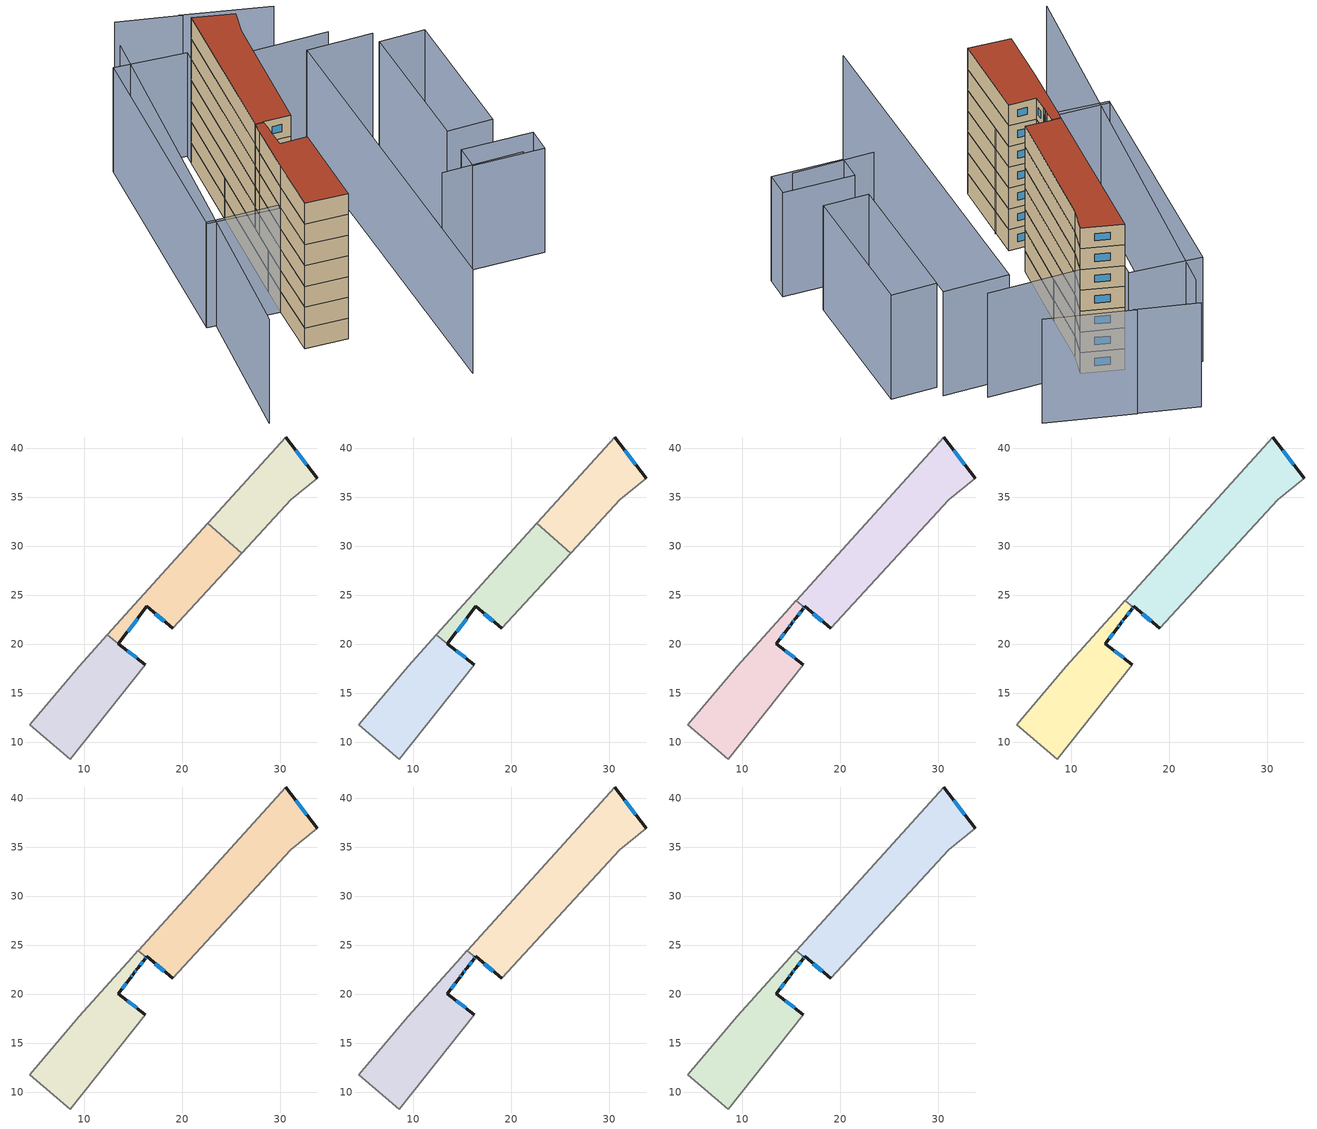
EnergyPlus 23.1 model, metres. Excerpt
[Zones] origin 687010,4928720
57f964dd22f39a17_F0_dwelling_0
 floor ground (EU_floor_Construction): 30.55,41.12 33.77,36.92 31.08,34.73 26.12,29.31 26.08,29.27 22.61,32.32 22.65,32.36 z0
 wall outside (EU_wall_Construction): 33.77,36.92 30.55,41.12 z0:3
 wall adiabatic (EU_wall_Construction): 30.55,41.12 22.65,32.36 22.61,32.32 / 26.08,29.27 26.12,29.31 31.08,34.73 33.77,36.92 z0:3
 wall to 57f964dd22f39a17_F0_dwelling_1 (EU_wall_Construction): 22.61,32.32 26.08,29.27 z0:3
 window (EU_Window_Construction): 32.72,38.29 31.59,39.76 z0.98:2.02
57f964dd22f39a17_F0_dwelling_1
 floor ground (EU_floor_Construction): 26.08,29.27 19.05,21.58 16.38,23.83 13.48,20.04 12.34,20.93 22.61,32.32 z0
 wall outside (EU_wall_Construction): 13.48,20.04 16.38,23.83 19.05,21.58 z0:3
 wall adiabatic (EU_wall_Construction): 22.61,32.32 12.34,20.93 / 19.05,21.58 26.08,29.27 z0:3
 wall to 57f964dd22f39a17_F0_dwelling_2 (EU_wall_Construction): 12.34,20.93 13.48,20.04 z0:3
 window (EU_Window_Construction): 17.24,23.1 18.18,22.32 / 14.42,21.27 15.43,22.6 z0.98:2.02
57f964dd22f39a17_F0_dwelling_2
 floor ground (EU_floor_Construction): 13.47,20.03 16.21,17.87 8.59,8.27 4.43,11.78 9.47,17.74 12.34,20.93 z0
 wall outside (EU_wall_Construction): 16.21,17.87 13.47,20.03 z0:3
 wall adiabatic (EU_wall_Construction): 12.34,20.93 9.47,17.74 4.43,11.78 8.59,8.27 16.21,17.87 z0:3
 window (EU_Window_Construction): 15.32,18.58 14.37,19.33 z0.98:2.02
57f964dd22f39a17_F1_dwelling_0
 floor to 57f964dd22f39a17_F0_dwelling_0 (EU_floor_Construction): 30.55,41.12 33.76,36.92 31.08,34.73 26.12,29.31 26.08,29.27 22.61,32.32 22.65,32.36 z3
 wall outside (EU_wall_Construction): 33.77,36.92 30.55,41.12 z3:6
 wall adiabatic (EU_wall_Construction): 30.55,41.12 22.65,32.36 22.61,32.32 / 26.08,29.27 26.12,29.31 31.08,34.73 33.77,36.92 z3:6
 wall to 57f964dd22f39a17_F1_dwelling_1 (EU_wall_Construction): 22.61,32.32 26.08,29.27 z3:6
 window (EU_Window_Construction): 32.72,38.29 31.59,39.76 z3.98:5.02
57f964dd22f39a17_F1_dwelling_1
 floor to 57f964dd22f39a17_F0_dwelling_1 (EU_floor_Construction): 26.08,29.27 19.04,21.58 16.38,23.83 13.48,20.04 12.34,20.93 22.61,32.32 z3
 wall outside (EU_wall_Construction): 13.48,20.04 16.38,23.83 19.05,21.58 z3:6
 wall adiabatic (EU_wall_Construction): 22.61,32.32 12.34,20.93 / 19.05,21.58 26.08,29.27 z3:6
 wall to 57f964dd22f39a17_F1_dwelling_2 (EU_wall_Construction): 12.34,20.93 13.48,20.04 z3:6
 window (EU_Window_Construction): 17.24,23.1 18.18,22.32 / 14.42,21.27 15.43,22.6 z3.98:5.02
57f964dd22f39a17_F1_dwelling_2
 floor to 57f964dd22f39a17_F0_dwelling_2 (EU_floor_Construction): 13.47,20.03 16.21,17.87 8.59,8.27 4.43,11.78 9.47,17.74 12.34,20.93 z3
 wall outside (EU_wall_Construction): 16.21,17.87 13.47,20.03 z3:6
 wall adiabatic (EU_wall_Construction): 12.34,20.93 9.47,17.74 4.43,11.78 8.59,8.27 16.21,17.87 z3:6
 window (EU_Window_Construction): 15.32,18.58 14.37,19.33 z3.98:5.02
57f964dd22f39a17_F2_dwelling_0
 floor to 57f964dd22f39a17_F1_dwelling_1 (EU_floor_Construction): 16.31,23.75 16.28,23.71 16.25,23.67 15.39,22.54 15.37,22.52 15.06,22.11 15.04,22.09 13.48,20.04 12.35,20.93 14.37,23.18 14.47,23.29 15.47,24.4 15.51,24.44 z6
 floor to 57f964dd22f39a17_F1_dwelling_2 (EU_floor_Construction): 13.47,20.03 16.21,17.87 8.59,8.27 4.43,11.78 9.47,17.74 12.35,20.93 z6
 wall outside (EU_wall_Construction): 16.21,17.87 13.47,20.03 14.67,21.61 15.02,22.06 15.04,22.08 15.06,22.11 15.37,22.52 15.44,22.6 16.2,23.6 16.28,23.71 16.31,23.75 z6:9
 wall adiabatic (EU_wall_Construction): 15.51,24.44 15.47,24.4 14.47,23.29 14.37,23.18 9.47,17.74 4.43,11.78 8.59,8.27 16.21,17.87 z6:9
 wall to 57f964dd22f39a17_F2_dwelling_1 (EU_wall_Construction): 16.31,23.75 15.51,24.44 z6:9
 window (EU_Window_Construction): 16.23,23.64 16.26,23.68 / 15.68,22.93 15.95,23.28 / 15.16,22.25 15.27,22.39 / 14.79,21.75 14.91,21.91 / 13.86,20.54 14.28,21.09 / 15.32,18.58 14.37,19.33 z6.98:8.02
57f964dd22f39a17_F2_dwelling_1
 floor to 57f964dd22f39a17_F1_dwelling_0 (EU_floor_Construction): 30.55,41.12 33.76,36.92 31.08,34.73 26.08,29.27 22.61,32.32 z6
 floor to 57f964dd22f39a17_F1_dwelling_1 (EU_floor_Construction): 26.08,29.27 19.04,21.58 16.38,23.83 16.31,23.75 15.51,24.44 22.61,32.32 z6
 wall outside (EU_wall_Construction): 33.77,36.92 30.55,41.12 / 16.31,23.75 16.38,23.83 19.05,21.58 z6:9
 wall adiabatic (EU_wall_Construction): 19.05,21.58 31.08,34.73 33.77,36.92 / 30.55,41.12 15.51,24.44 z6:9
 window (EU_Window_Construction): 32.72,38.29 31.59,39.76 / 17.24,23.1 18.18,22.32 z6.98:8.02
57f964dd22f39a17_F3_dwelling_0
 floor to 57f964dd22f39a17_F2_dwelling_0 (EU_floor_Construction): 16.31,23.75 16.28,23.71 16.2,23.6 15.44,22.6 15.37,22.52 15.06,22.11 15.04,22.08 15.02,22.06 14.67,21.61 13.47,20.03 16.21,17.87 8.59,8.27 4.43,11.78 9.47,17.74 14.37,23.18 14.47,23.29 15.47,24.4 15.51,24.44 z9
 wall outside (EU_wall_Construction): 16.21,17.87 13.47,20.03 14.67,21.61 15.02,22.06 15.04,22.08 15.06,22.11 15.37,22.52 15.44,22.6 16.2,23.6 16.28,23.71 16.31,23.75 z9:12
 wall adiabatic (EU_wall_Construction): 15.51,24.44 15.47,24.4 14.47,23.29 14.37,23.18 9.47,17.74 4.43,11.78 8.59,8.27 16.21,17.87 z9:12
 wall to 57f964dd22f39a17_F3_dwelling_1 (EU_wall_Construction): 16.31,23.75 15.51,24.44 z9:12
 window (EU_Window_Construction): 16.23,23.64 16.26,23.68 / 15.68,22.93 15.95,23.28 / 15.16,22.25 15.27,22.39 / 14.79,21.75 14.91,21.91 / 13.86,20.54 14.28,21.09 / 15.32,18.58 14.37,19.33 z9.98:11.02
57f964dd22f39a17_F3_dwelling_1
 floor to 57f964dd22f39a17_F2_dwelling_1 (EU_floor_Construction): 30.55,41.12 33.76,36.92 31.08,34.73 19.04,21.58 16.38,23.83 16.31,23.75 15.51,24.44 z9
 wall outside (EU_wall_Construction): 33.77,36.92 30.55,41.12 / 16.31,23.75 16.38,23.83 19.05,21.58 z9:12
 wall adiabatic (EU_wall_Construction): 19.05,21.58 31.08,34.73 33.77,36.92 / 30.55,41.12 15.51,24.44 z9:12
 window (EU_Window_Construction): 32.72,38.29 31.59,39.76 / 17.24,23.1 18.18,22.32 z9.98:11.02
57f964dd22f39a17_F4_dwelling_0
 floor to 57f964dd22f39a17_F3_dwelling_0 (EU_floor_Construction): 16.31,23.75 16.28,23.71 16.2,23.6 15.44,22.6 15.37,22.52 15.06,22.11 15.04,22.08 15.02,22.06 14.67,21.61 13.47,20.03 16.21,17.87 8.59,8.27 4.43,11.78 9.47,17.74 14.37,23.18 14.47,23.29 15.47,24.4 15.51,24.44 z12
 wall outside (EU_wall_Construction): 16.21,17.87 13.47,20.03 14.67,21.61 15.02,22.06 15.04,22.08 15.06,22.11 15.37,22.52 15.44,22.6 16.2,23.6 16.28,23.71 16.31,23.75 z12:15
 wall adiabatic (EU_wall_Construction): 15.51,24.44 15.47,24.4 14.47,23.29 14.37,23.18 9.47,17.74 4.43,11.78 8.59,8.27 16.21,17.87 z12:15
 wall to 57f964dd22f39a17_F4_dwelling_1 (EU_wall_Construction): 16.31,23.75 15.51,24.44 z12:15
 window (EU_Window_Construction): 16.23,23.64 16.26,23.68 / 15.68,22.93 15.95,23.28 / 15.16,22.25 15.27,22.39 / 14.79,21.75 14.91,21.91 / 13.86,20.54 14.28,21.09 / 15.32,18.58 14.37,19.33 z12.98:14.02
57f964dd22f39a17_F4_dwelling_1
 floor to 57f964dd22f39a17_F3_dwelling_1 (EU_floor_Construction): 30.55,41.12 33.76,36.92 31.08,34.73 19.04,21.58 16.38,23.83 16.31,23.75 15.51,24.44 z12
 wall outside (EU_wall_Construction): 33.77,36.92 30.55,41.12 / 16.31,23.75 16.38,23.83 19.05,21.58 z12:15
 wall adiabatic (EU_wall_Construction): 19.05,21.58 31.08,34.73 33.77,36.92 / 30.55,41.12 15.51,24.44 z12:15
 window (EU_Window_Construction): 32.72,38.29 31.59,39.76 / 17.24,23.1 18.18,22.32 z12.98:14.02
57f964dd22f39a17_F5_dwelling_0
 floor to 57f964dd22f39a17_F4_dwelling_0 (EU_floor_Construction): 16.31,23.75 16.28,23.71 16.2,23.6 15.44,22.6 15.37,22.52 15.06,22.11 15.04,22.08 15.02,22.06 14.67,21.61 13.47,20.03 16.21,17.87 8.59,8.27 4.43,11.78 9.47,17.74 14.37,23.18 14.47,23.29 15.47,24.4 15.51,24.44 z15
 wall outside (EU_wall_Construction): 16.21,17.87 13.47,20.03 14.67,21.61 15.02,22.06 15.04,22.08 15.06,22.11 15.37,22.52 15.44,22.6 16.2,23.6 16.28,23.71 16.31,23.75 z15:18
 wall adiabatic (EU_wall_Construction): 15.51,24.44 15.47,24.4 14.47,23.29 14.37,23.18 9.47,17.74 4.43,11.78 8.59,8.27 16.21,17.87 z15:18
 wall to 57f964dd22f39a17_F5_dwelling_1 (EU_wall_Construction): 16.31,23.75 15.51,24.44 z15:18
 window (EU_Window_Construction): 16.23,23.64 16.26,23.68 / 15.68,22.93 15.95,23.28 / 15.16,22.25 15.27,22.39 / 14.79,21.75 14.91,21.91 / 13.86,20.54 14.28,21.09 / 15.32,18.58 14.37,19.33 z15.98:17.02
57f964dd22f39a17_F5_dwelling_1
 floor to 57f964dd22f39a17_F4_dwelling_1 (EU_floor_Construction): 30.55,41.12 33.76,36.92 31.08,34.73 19.04,21.58 16.38,23.83 16.31,23.75 15.51,24.44 z15
 wall outside (EU_wall_Construction): 33.77,36.92 30.55,41.12 / 16.31,23.75 16.38,23.83 19.05,21.58 z15:18
 wall adiabatic (EU_wall_Construction): 19.05,21.58 31.08,34.73 33.77,36.92 / 30.55,41.12 15.51,24.44 z15:18
 window (EU_Window_Construction): 32.72,38.29 31.59,39.76 / 17.24,23.1 18.18,22.32 z15.98:17.02
57f964dd22f39a17_F6_dwelling_0
 floor to 57f964dd22f39a17_F5_dwelling_0 (EU_floor_Construction): 16.31,23.75 16.28,23.71 16.2,23.6 15.44,22.6 15.37,22.52 15.06,22.11 15.04,22.08 15.02,22.06 14.67,21.61 13.47,20.03 16.21,17.87 8.59,8.27 4.43,11.78 9.47,17.74 14.37,23.18 14.47,23.29 15.47,24.4 15.51,24.44 z18
 wall outside (EU_wall_Construction): 16.21,17.87 13.47,20.03 14.67,21.61 15.02,22.06 15.04,22.08 15.06,22.11 15.37,22.52 15.44,22.6 16.2,23.6 16.28,23.71 16.31,23.75 z18:21
 wall adiabatic (EU_wall_Construction): 15.51,24.44 15.47,24.4 14.47,23.29 14.37,23.18 9.47,17.74 4.43,11.78 8.59,8.27 16.21,17.87 z18:21
 wall to 57f964dd22f39a17_F6_dwelling_1 (EU_wall_Construction): 16.31,23.75 15.51,24.44 z18:21
 window (EU_Window_Construction): 16.23,23.64 16.26,23.68 / 15.68,22.93 15.95,23.28 / 15.16,22.25 15.27,22.39 / 14.79,21.75 14.91,21.91 / 13.86,20.54 14.28,21.09 / 15.32,18.58 14.37,19.33 z18.98:20.02
 roof outside (EU_roof_Construction): 8.59,8.27 16.21,17.87 13.47,20.03 14.67,21.61 15.02,22.06 15.04,22.08 15.06,22.11 15.37,22.52 15.44,22.6 16.2,23.6 16.28,23.71 16.31,23.75 15.51,24.44 15.47,24.4 14.47,23.29 14.37,23.18 9.47,17.74 4.43,11.78 z21
57f964dd22f39a17_F6_dwelling_1
 floor to 57f964dd22f39a17_F5_dwelling_1 (EU_floor_Construction): 30.55,41.12 33.76,36.92 31.08,34.73 19.04,21.58 16.38,23.83 16.31,23.75 15.51,24.44 z18
 wall outside (EU_wall_Construction): 33.77,36.92 30.55,41.12 / 16.31,23.75 16.38,23.83 19.05,21.58 z18:21
 wall adiabatic (EU_wall_Construction): 19.05,21.58 31.08,34.73 33.77,36.92 / 30.55,41.12 15.51,24.44 z18:21
 window (EU_Window_Construction): 32.72,38.29 31.59,39.76 / 17.24,23.1 18.18,22.32 z18.98:20.02
 roof outside (EU_roof_Construction): 31.08,34.73 33.77,36.92 30.55,41.12 15.51,24.44 16.31,23.75 16.38,23.83 19.05,21.58 z21
shading: 24.74,4.57 32.98,-1.78 / 2.88,24.02 14,14.84 / 31.39,38.77 43.06,29.7 / 9.59,-7.79 38.6,30.1 / 38.6,30.1 45.3,24.97 / 29.01,49.76 -10.54,8.36 / 44.52,37.76 37.59,46.61 / 37.82,46.25 32.75,52.55 / 34.78,-3.63 27.69,2.07 / 27.69,2.07 29.88,4.79 / 29.88,4.79 36.97,-0.91 / 36.97,-0.91 34.78,-3.63 / 32.34,8.04 44.18,23.51 / 44.18,23.51 48.81,19.97 / 48.81,19.97 36.96,4.5 / 36.96,4.5 32.34,8.04 / 31.53,42.21 9.47,17.75 / 9.47,17.75 2.68,23.87 / 2.68,23.87 24.73,48.34 / 24.73,48.34 31.53,42.21 z0:15
[Building]
EU S2 Campaign: North Axis=0; Terrain=City; Solar Distribution=FullExterior
[Site:Location]
Bologna: Latitude=44.5; Longitude=11.25; Time Zone=1; Elevation=37
[SizingPeriod:WeatherFileDays]
AnnualSizingPeriod: Begin Month=1; Begin Day of Month=1; End Month=12; End Day of Month=31; Day of Week for Start Day=Monday; Use Weather File Daylight Saving Period=No; Use Weather File Rain and Snow Indicators=No
[MATERIAL]
EU_InternalMass_Material: Roughness=MediumRough; Thickness=0.1; Conductivity=1; Density=1800; Specific Heat=900; Thermal Absorptance=0.9; Solar Absorptance=0.7; Visible Absorptance=0.7
[MATERIAL:NOMASS] Roughness=MediumRough; Thermal Absorptance=0.9; Solar Absorptance=0.7; Visible Absorptance=0.7
Name | Thermal Resistance
EU_wall_NoMass | 0.905828
EU_roof_NoMass | 0.37593
EU_floor_NoMass | 0.67114
[WINDOWMATERIAL:SIMPLEGLAZINGSYSTEM]
EU_Window_SimpleGlazing: UFactor=4.52486; Solar Heat Gain Coefficient=0.85; Visible Transmittance=0.85
[CONSTRUCTION]
EU_wall_Construction: EU_wall_NoMass
EU_roof_Construction: EU_roof_NoMass
EU_floor_Construction: EU_floor_NoMass
EU_InternalMass_Construction: EU_InternalMass_Material
EU_Window_Construction: EU_Window_SimpleGlazing
[ZONE] Type=1; Multiplier=1; Ceiling Height=autocalculate; Floor Area=autocalculate; Part of Total Floor Area=Yes
Name | Volume
57f964dd22f39a17_F0_dwelling_0; 57f964dd22f39a17_F1_dwelling_0 | 161.884
57f964dd22f39a17_F2_dwelling_0 | 208.734
57f964dd22f39a17_F3_dwelling_0; 57f964dd22f39a17_F4_dwelling_0; 57f964dd22f39a17_F5_dwelling_0; 57f964dd22f39a17_F6_dwelling_0 | 208.743
57f964dd22f39a17_F0_dwelling_1 | 161.716
57f964dd22f39a17_F1_dwelling_1 | 161.715
57f964dd22f39a17_F2_dwelling_1 | 305.946
57f964dd22f39a17_F3_dwelling_1; 57f964dd22f39a17_F4_dwelling_1; 57f964dd22f39a17_F5_dwelling_1; 57f964dd22f39a17_F6_dwelling_1 | 305.945
57f964dd22f39a17_F0_dwelling_2; 57f964dd22f39a17_F1_dwelling_2 | 191.125
[INTERNALMASS] Construction=EU_InternalMass_Construction
Name | Zone or ZoneList | Surface Area
57f964dd22f39a17_F0_dwelling_0_EU_InternalMass | 57f964dd22f39a17_F0_dwelling_0 | 53.9631
57f964dd22f39a17_F0_dwelling_1_EU_InternalMass | 57f964dd22f39a17_F0_dwelling_1 | 53.9052
57f964dd22f39a17_F0_dwelling_2_EU_InternalMass | 57f964dd22f39a17_F0_dwelling_2 | 63.7123
57f964dd22f39a17_F1_dwelling_0_EU_InternalMass | 57f964dd22f39a17_F1_dwelling_0 | 53.9631
57f964dd22f39a17_F1_dwelling_1_EU_InternalMass | 57f964dd22f39a17_F1_dwelling_1 | 53.9052
57f964dd22f39a17_F1_dwelling_2_EU_InternalMass | 57f964dd22f39a17_F1_dwelling_2 | 63.7123
57f964dd22f39a17_F2_dwelling_0_EU_InternalMass | 57f964dd22f39a17_F2_dwelling_0 | 69.5819
57f964dd22f39a17_F2_dwelling_1_EU_InternalMass | 57f964dd22f39a17_F2_dwelling_1 | 101.987
57f964dd22f39a17_F3_dwelling_0_EU_InternalMass | 57f964dd22f39a17_F3_dwelling_0 | 69.5819
57f964dd22f39a17_F3_dwelling_1_EU_InternalMass | 57f964dd22f39a17_F3_dwelling_1 | 101.987
57f964dd22f39a17_F4_dwelling_0_EU_InternalMass | 57f964dd22f39a17_F4_dwelling_0 | 69.5819
57f964dd22f39a17_F4_dwelling_1_EU_InternalMass | 57f964dd22f39a17_F4_dwelling_1 | 101.987
57f964dd22f39a17_F5_dwelling_0_EU_InternalMass | 57f964dd22f39a17_F5_dwelling_0 | 69.5819
57f964dd22f39a17_F5_dwelling_1_EU_InternalMass | 57f964dd22f39a17_F5_dwelling_1 | 101.987
57f964dd22f39a17_F6_dwelling_0_EU_InternalMass | 57f964dd22f39a17_F6_dwelling_0 | 69.5819
57f964dd22f39a17_F6_dwelling_1_EU_InternalMass | 57f964dd22f39a17_F6_dwelling_1 | 101.987
[OTHEREQUIPMENT] Fuel Type=Electricity; Design Level Calculation Method=Watts/Area; Power per Zone Floor Area=1; Fraction Latent=0; Fraction Radiant=0; Fraction Lost=0; Carbon Dioxide Generation Rate=0; EndUse Subcategory=EU_Step8_InternalGains
Name | Zone or ZoneList or Space or SpaceList | Schedule
EU_Step8_InternalGain_57f964dd22f39a17_F0_dwelling_0_f000 | 57f964dd22f39a17_F0_dwelling_0 | EU_Step8_GainSchedule_57f964dd22f39a17_F0_dwelling_0_f000
EU_Step8_InternalGain_57f964dd22f39a17_F0_dwelling_1_f000 | 57f964dd22f39a17_F0_dwelling_1 | EU_Step8_GainSchedule_57f964dd22f39a17_F0_dwelling_1_f000
EU_Step8_InternalGain_57f964dd22f39a17_F0_dwelling_2_f000 | 57f964dd22f39a17_F0_dwelling_2 | EU_Step8_GainSchedule_57f964dd22f39a17_F0_dwelling_2_f000
EU_Step8_InternalGain_57f964dd22f39a17_F1_dwelling_0_f000 | 57f964dd22f39a17_F1_dwelling_0 | EU_Step8_GainSchedule_57f964dd22f39a17_F1_dwelling_0_f000
EU_Step8_InternalGain_57f964dd22f39a17_F1_dwelling_1_f000 | 57f964dd22f39a17_F1_dwelling_1 | EU_Step8_GainSchedule_57f964dd22f39a17_F1_dwelling_1_f000
EU_Step8_InternalGain_57f964dd22f39a17_F1_dwelling_2_f000 | 57f964dd22f39a17_F1_dwelling_2 | EU_Step8_GainSchedule_57f964dd22f39a17_F1_dwelling_2_f000
EU_Step8_InternalGain_57f964dd22f39a17_F2_dwelling_0_f000 | 57f964dd22f39a17_F2_dwelling_0 | EU_Step8_GainSchedule_57f964dd22f39a17_F2_dwelling_0_f000
EU_Step8_InternalGain_57f964dd22f39a17_F2_dwelling_1_f000 | 57f964dd22f39a17_F2_dwelling_1 | EU_Step8_GainSchedule_57f964dd22f39a17_F2_dwelling_1_f000
EU_Step8_InternalGain_57f964dd22f39a17_F3_dwelling_0_f000 | 57f964dd22f39a17_F3_dwelling_0 | EU_Step8_GainSchedule_57f964dd22f39a17_F3_dwelling_0_f000
EU_Step8_InternalGain_57f964dd22f39a17_F3_dwelling_1_f000 | 57f964dd22f39a17_F3_dwelling_1 | EU_Step8_GainSchedule_57f964dd22f39a17_F3_dwelling_1_f000
EU_Step8_InternalGain_57f964dd22f39a17_F4_dwelling_0_f000 | 57f964dd22f39a17_F4_dwelling_0 | EU_Step8_GainSchedule_57f964dd22f39a17_F4_dwelling_0_f000
EU_Step8_InternalGain_57f964dd22f39a17_F4_dwelling_1_f000 | 57f964dd22f39a17_F4_dwelling_1 | EU_Step8_GainSchedule_57f964dd22f39a17_F4_dwelling_1_f000
EU_Step8_InternalGain_57f964dd22f39a17_F5_dwelling_0_f000 | 57f964dd22f39a17_F5_dwelling_0 | EU_Step8_GainSchedule_57f964dd22f39a17_F5_dwelling_0_f000
EU_Step8_InternalGain_57f964dd22f39a17_F5_dwelling_1_f000 | 57f964dd22f39a17_F5_dwelling_1 | EU_Step8_GainSchedule_57f964dd22f39a17_F5_dwelling_1_f000
EU_Step8_InternalGain_57f964dd22f39a17_F6_dwelling_0_f000 | 57f964dd22f39a17_F6_dwelling_0 | EU_Step8_GainSchedule_57f964dd22f39a17_F6_dwelling_0_f000
EU_Step8_InternalGain_57f964dd22f39a17_F6_dwelling_1_f000 | 57f964dd22f39a17_F6_dwelling_1 | EU_Step8_GainSchedule_57f964dd22f39a17_F6_dwelling_1_f000
[ZONEVENTILATION:DESIGNFLOWRATE] Schedule=EU_AlwaysOn; Design Flow Rate Calculation Method=AirChanges/Hour; Air Changes per Hour=0.73129; Ventilation Type=Natural; Fan Pressure Rise=0; Fan Total Efficiency=1; Constant Term Coefficient=1; Temperature Term Coefficient=0; Velocity Term Coefficient=0; Velocity Squared Term Coefficient=0; Minimum Indoor Temperature=-100; Maximum Indoor Temperature=100; Delta Temperature=-100; Minimum Outdoor Temperature=-100; Maximum Outdoor Temperature=100; Maximum Wind Speed=40
Name | Zone or ZoneList or Space or SpaceList
EU_ConstantAir_57f964dd22f39a17_F0_dwelling_0 | 57f964dd22f39a17_F0_dwelling_0
EU_ConstantAir_57f964dd22f39a17_F0_dwelling_1 | 57f964dd22f39a17_F0_dwelling_1
EU_ConstantAir_57f964dd22f39a17_F0_dwelling_2 | 57f964dd22f39a17_F0_dwelling_2
EU_ConstantAir_57f964dd22f39a17_F1_dwelling_0 | 57f964dd22f39a17_F1_dwelling_0
EU_ConstantAir_57f964dd22f39a17_F1_dwelling_1 | 57f964dd22f39a17_F1_dwelling_1
EU_ConstantAir_57f964dd22f39a17_F1_dwelling_2 | 57f964dd22f39a17_F1_dwelling_2
EU_ConstantAir_57f964dd22f39a17_F2_dwelling_0 | 57f964dd22f39a17_F2_dwelling_0
EU_ConstantAir_57f964dd22f39a17_F2_dwelling_1 | 57f964dd22f39a17_F2_dwelling_1
EU_ConstantAir_57f964dd22f39a17_F3_dwelling_0 | 57f964dd22f39a17_F3_dwelling_0
EU_ConstantAir_57f964dd22f39a17_F3_dwelling_1 | 57f964dd22f39a17_F3_dwelling_1
EU_ConstantAir_57f964dd22f39a17_F4_dwelling_0 | 57f964dd22f39a17_F4_dwelling_0
EU_ConstantAir_57f964dd22f39a17_F4_dwelling_1 | 57f964dd22f39a17_F4_dwelling_1
EU_ConstantAir_57f964dd22f39a17_F5_dwelling_0 | 57f964dd22f39a17_F5_dwelling_0
EU_ConstantAir_57f964dd22f39a17_F5_dwelling_1 | 57f964dd22f39a17_F5_dwelling_1
EU_ConstantAir_57f964dd22f39a17_F6_dwelling_0 | 57f964dd22f39a17_F6_dwelling_0
EU_ConstantAir_57f964dd22f39a17_F6_dwelling_1 | 57f964dd22f39a17_F6_dwelling_1
[HVACTEMPLATE:THERMOSTAT] Constant Heating Setpoint=20; Constant Cooling Setpoint=50
EU_HeatOnly_57f964dd22f39a17_F0_dwelling_0; EU_HeatOnly_57f964dd22f39a17_F0_dwelling_1; EU_HeatOnly_57f964dd22f39a17_F0_dwelling_2; EU_HeatOnly_57f964dd22f39a17_F1_dwelling_0; EU_HeatOnly_57f964dd22f39a17_F1_dwelling_1; EU_HeatOnly_57f964dd22f39a17_F1_dwelling_2; EU_HeatOnly_57f964dd22f39a17_F2_dwelling_0; EU_HeatOnly_57f964dd22f39a17_F2_dwelling_1; EU_HeatOnly_57f964dd22f39a17_F3_dwelling_0; EU_HeatOnly_57f964dd22f39a17_F3_dwelling_1; EU_HeatOnly_57f964dd22f39a17_F4_dwelling_0; EU_HeatOnly_57f964dd22f39a17_F4_dwelling_1; EU_HeatOnly_57f964dd22f39a17_F5_dwelling_0; EU_HeatOnly_57f964dd22f39a17_F5_dwelling_1; EU_HeatOnly_57f964dd22f39a17_F6_dwelling_0; EU_HeatOnly_57f964dd22f39a17_F6_dwelling_1
[HVACTEMPLATE:ZONE:IDEALLOADSAIRSYSTEM] System Availability Schedule=EU_AlwaysOn; Maximum Heating Supply Air Temperature=50; Minimum Cooling Supply Air Temperature=13; Maximum Heating Supply Air Humidity Ratio=0.0156; Minimum Cooling Supply Air Humidity Ratio=0.0077; Heating Limit=NoLimit; Cooling Limit=NoLimit; Heating Availability Schedule=EU_AlwaysOn; Cooling Availability Schedule=EU_CoolingOff; Dehumidification Control Type=ConstantSensibleHeatRatio; Cooling Sensible Heat Ratio=0.7; Dehumidification Setpoint=60; Humidification Control Type=None; Humidification Setpoint=30; Outdoor Air Method=None; Outdoor Air Flow Rate per Person=0.00944; Outdoor Air Flow Rate per Zone Floor Area=0; Outdoor Air Flow Rate per Zone=0; Demand Controlled Ventilation Type=None; Outdoor Air Economizer Type=NoEconomizer; Heat Recovery Type=None; Sensible Heat Recovery Effectiveness=0.7; Latent Heat Recovery Effectiveness=0.65
Name | Template Thermostat
57f964dd22f39a17_F0_dwelling_0 | EU_HeatOnly_57f964dd22f39a17_F0_dwelling_0
57f964dd22f39a17_F0_dwelling_1 | EU_HeatOnly_57f964dd22f39a17_F0_dwelling_1
57f964dd22f39a17_F0_dwelling_2 | EU_HeatOnly_57f964dd22f39a17_F0_dwelling_2
57f964dd22f39a17_F1_dwelling_0 | EU_HeatOnly_57f964dd22f39a17_F1_dwelling_0
57f964dd22f39a17_F1_dwelling_1 | EU_HeatOnly_57f964dd22f39a17_F1_dwelling_1
57f964dd22f39a17_F1_dwelling_2 | EU_HeatOnly_57f964dd22f39a17_F1_dwelling_2
57f964dd22f39a17_F2_dwelling_0 | EU_HeatOnly_57f964dd22f39a17_F2_dwelling_0
57f964dd22f39a17_F2_dwelling_1 | EU_HeatOnly_57f964dd22f39a17_F2_dwelling_1
57f964dd22f39a17_F3_dwelling_0 | EU_HeatOnly_57f964dd22f39a17_F3_dwelling_0
57f964dd22f39a17_F3_dwelling_1 | EU_HeatOnly_57f964dd22f39a17_F3_dwelling_1
57f964dd22f39a17_F4_dwelling_0 | EU_HeatOnly_57f964dd22f39a17_F4_dwelling_0
57f964dd22f39a17_F4_dwelling_1 | EU_HeatOnly_57f964dd22f39a17_F4_dwelling_1
57f964dd22f39a17_F5_dwelling_0 | EU_HeatOnly_57f964dd22f39a17_F5_dwelling_0
57f964dd22f39a17_F5_dwelling_1 | EU_HeatOnly_57f964dd22f39a17_F5_dwelling_1
57f964dd22f39a17_F6_dwelling_0 | EU_HeatOnly_57f964dd22f39a17_F6_dwelling_0
57f964dd22f39a17_F6_dwelling_1 | EU_HeatOnly_57f964dd22f39a17_F6_dwelling_1
[SIZING:ZONE] Zone Cooling Design Supply Air Temperature Input Method=SupplyAirTemperature; Zone Cooling Design Supply Air Temperature=13; Zone Heating Design Supply Air Temperature Input Method=SupplyAirTemperature; Zone Heating Design Supply Air Temperature=50; Zone Cooling Design Supply Air Humidity Ratio=0.008; Zone Heating Design Supply Air Humidity Ratio=0.008; Cooling Design Air Flow Method=DesignDay; Cooling Design Air Flow Rate=0; Cooling Minimum Air Flow per Zone Floor Area=0.000762; Cooling Minimum Air Flow=0; Cooling Minimum Air Flow Fraction=0.2; Heating Design Air Flow Method=DesignDay; Heating Design Air Flow Rate=0; Heating Maximum Air Flow per Zone Floor Area=0.002032; Heating Maximum Air Flow=0.141576; Heating Maximum Air Flow Fraction=0.3; Account for Dedicated Outdoor Air System=No; Dedicated Outdoor Air System Control Strategy=NeutralSupplyAir; Dedicated Outdoor Air Low Setpoint Temperature for Design=autosize; Dedicated Outdoor Air High Setpoint Temperature for Design=autosize; Zone Load Sizing Method=Sensible Load Only No Latent Load; Zone Latent Cooling Design Supply Air Humidity Ratio Input Method=HumidityRatioDifference; Zone Cooling Design Supply Air Humidity Ratio Difference=0.005; Zone Latent Heating Design Supply Air Humidity Ratio Input Method=HumidityRatioDifference; Zone Humidification Design Supply Air Humidity Ratio Difference=0.005
57f964dd22f39a17_F0_dwelling_0; 57f964dd22f39a17_F0_dwelling_1; 57f964dd22f39a17_F0_dwelling_2; 57f964dd22f39a17_F1_dwelling_0; 57f964dd22f39a17_F1_dwelling_1; 57f964dd22f39a17_F1_dwelling_2; 57f964dd22f39a17_F2_dwelling_0; 57f964dd22f39a17_F2_dwelling_1; 57f964dd22f39a17_F3_dwelling_0; 57f964dd22f39a17_F3_dwelling_1; 57f964dd22f39a17_F4_dwelling_0; 57f964dd22f39a17_F4_dwelling_1; 57f964dd22f39a17_F5_dwelling_0; 57f964dd22f39a17_F5_dwelling_1; 57f964dd22f39a17_F6_dwelling_0; 57f964dd22f39a17_F6_dwelling_1
[SCHEDULE:CONSTANT]
Name | Hourly Value
EU_AlwaysOn | 1
EU_CoolingOff | 0
[SCHEDULE:FILE] Column Number=1; Rows to Skip at Top=0; Number of Hours of Data=8760; Column Separator=Comma; Interpolate to Timestep=No; Minutes per Item=60; Adjust Schedule for Daylight Savings=Yes
Name | File
EU_Step8_GainSchedule_57f964dd22f39a17_F0_dwelling_0_f000 | ../../schedules/57f964dd22f39a17/57f964dd22f39a17_F0_dwelling_0_f000_gain.csv
EU_Step8_GainSchedule_57f964dd22f39a17_F0_dwelling_1_f000 | ../../schedules/57f964dd22f39a17/57f964dd22f39a17_F0_dwelling_1_f000_gain.csv
EU_Step8_GainSchedule_57f964dd22f39a17_F0_dwelling_2_f000 | ../../schedules/57f964dd22f39a17/57f964dd22f39a17_F0_dwelling_2_f000_gain.csv
EU_Step8_GainSchedule_57f964dd22f39a17_F1_dwelling_0_f000 | ../../schedules/57f964dd22f39a17/57f964dd22f39a17_F1_dwelling_0_f000_gain.csv
EU_Step8_GainSchedule_57f964dd22f39a17_F1_dwelling_1_f000 | ../../schedules/57f964dd22f39a17/57f964dd22f39a17_F1_dwelling_1_f000_gain.csv
EU_Step8_GainSchedule_57f964dd22f39a17_F1_dwelling_2_f000 | ../../schedules/57f964dd22f39a17/57f964dd22f39a17_F1_dwelling_2_f000_gain.csv
EU_Step8_GainSchedule_57f964dd22f39a17_F2_dwelling_0_f000 | ../../schedules/57f964dd22f39a17/57f964dd22f39a17_F2_dwelling_0_f000_gain.csv
EU_Step8_GainSchedule_57f964dd22f39a17_F2_dwelling_1_f000 | ../../schedules/57f964dd22f39a17/57f964dd22f39a17_F2_dwelling_1_f000_gain.csv
EU_Step8_GainSchedule_57f964dd22f39a17_F3_dwelling_0_f000 | ../../schedules/57f964dd22f39a17/57f964dd22f39a17_F3_dwelling_0_f000_gain.csv
EU_Step8_GainSchedule_57f964dd22f39a17_F3_dwelling_1_f000 | ../../schedules/57f964dd22f39a17/57f964dd22f39a17_F3_dwelling_1_f000_gain.csv
EU_Step8_GainSchedule_57f964dd22f39a17_F4_dwelling_0_f000 | ../../schedules/57f964dd22f39a17/57f964dd22f39a17_F4_dwelling_0_f000_gain.csv
EU_Step8_GainSchedule_57f964dd22f39a17_F4_dwelling_1_f000 | ../../schedules/57f964dd22f39a17/57f964dd22f39a17_F4_dwelling_1_f000_gain.csv
EU_Step8_GainSchedule_57f964dd22f39a17_F5_dwelling_0_f000 | ../../schedules/57f964dd22f39a17/57f964dd22f39a17_F5_dwelling_0_f000_gain.csv
EU_Step8_GainSchedule_57f964dd22f39a17_F5_dwelling_1_f000 | ../../schedules/57f964dd22f39a17/57f964dd22f39a17_F5_dwelling_1_f000_gain.csv
EU_Step8_GainSchedule_57f964dd22f39a17_F6_dwelling_0_f000 | ../../schedules/57f964dd22f39a17/57f964dd22f39a17_F6_dwelling_0_f000_gain.csv
EU_Step8_GainSchedule_57f964dd22f39a17_F6_dwelling_1_f000 | ../../schedules/57f964dd22f39a17/57f964dd22f39a17_F6_dwelling_1_f000_gain.csv
